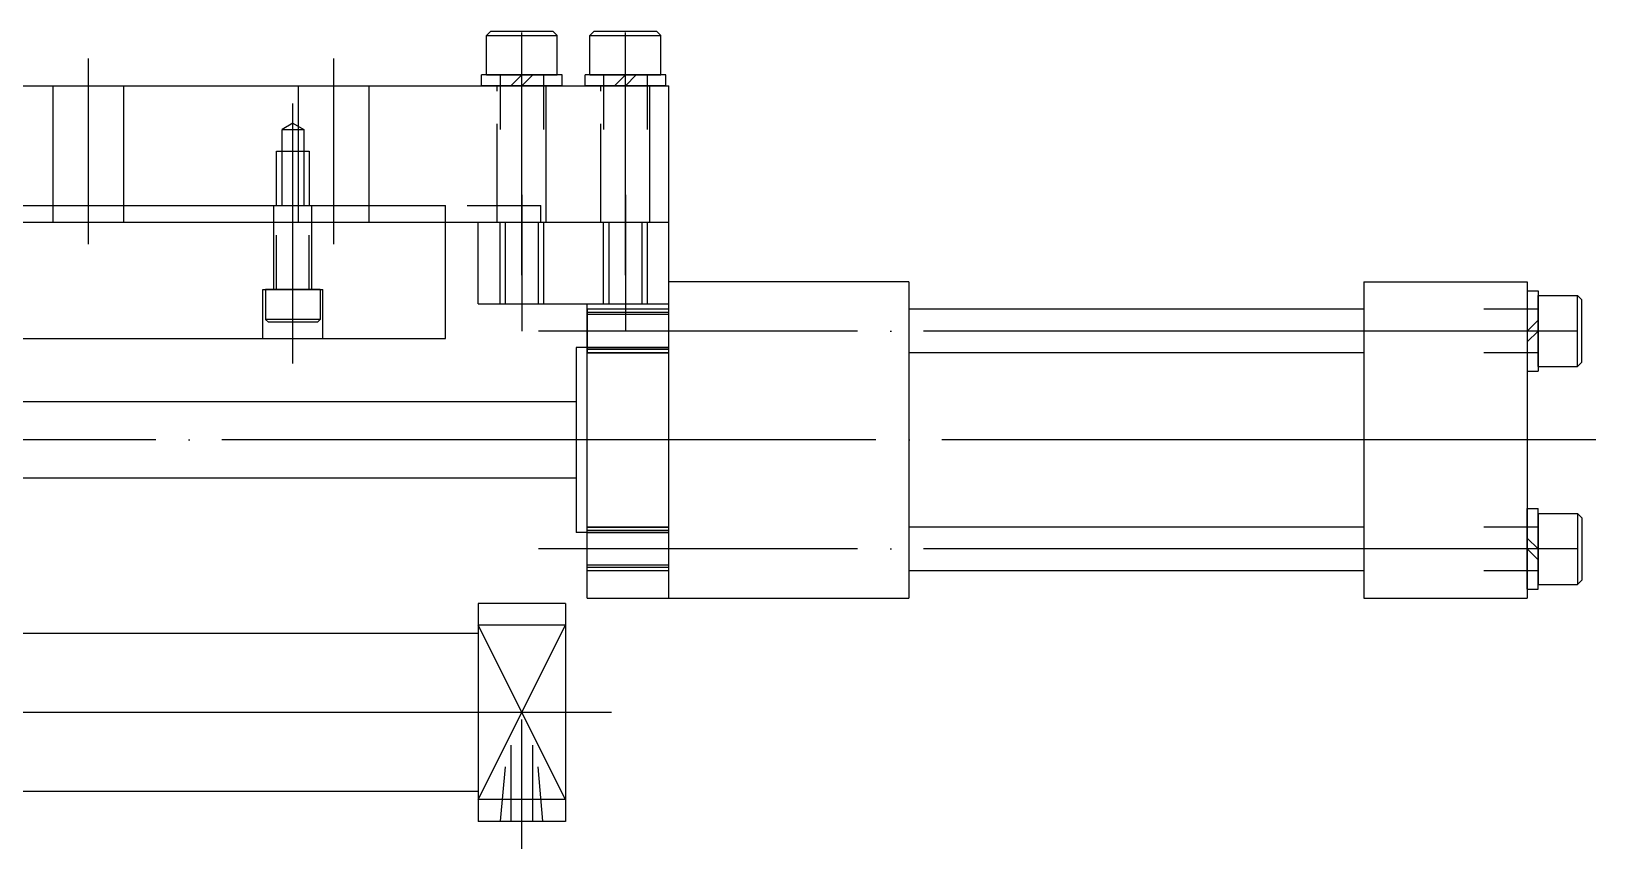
# Model space of a CAD drawing. Extents: x 109 to 2360, y -4282 to -2220.
# Drawn here: x 1027.4 to 1314.4, y -3538.2 to -3388.2 of the extents above; entities that cross this region are included whole.
import ezdxf

# ---------------------------------------------------------------- set-up
doc = ezdxf.new("R2010")
doc.units = 0
doc.header["$LTSCALE"] = 6
doc.header["$MEASUREMENT"] = 0
doc.linetypes.add('CENTER', pattern=[22, 20, -1, 0, -1])
doc.linetypes.add('DASHED', pattern=[4, 3, -1])
for name, color, linetype in [('081083', 110, 'CONTINUOUS'), ('086021A', 2, 'CONTINUOUS'), ('086023', 10, 'CONTINUOUS'), ('244008C', 1, 'CONTINUOUS'), ('MT080007', 181, 'CONTINUOUS')]:
    doc.layers.add(name, color=color, linetype=linetype)

msp = doc.modelspace()

# ---------------------------------------------------------------- linework, layer by layer
at = {"layer": '081083', "linetype": 'CONTINUOUS'}
for p, q in [((1109.36, -3493.2), (1109.36, -3533.2)), ((1125.36, -3493.2), (1109.36, -3493.2)), ((1125.36, -3493.2), (1125.36, -3533.2)), ((1109.36, -3498.7), (1023.36, -3498.7)), ((1109.36, -3529.2), (1125.36, -3497.2)), ((1125.36, -3529.2), (1109.36, -3497.2)), ((1125.36, -3497.2), (1109.36, -3497.2)), ((1117.36, -3538.2), (1117.36, -3514.48)), ((1119.36, -3533.2), (1119.36, -3519.2)), ((1121.23, -3533.16), (1120.36, -3523.2)), ((1109.36, -3527.7), (1023.36, -3527.7)), ((1125.36, -3529.2), (1109.36, -3529.2)), ((1125.36, -3533.2), (1109.36, -3533.2))]:
    msp.add_line(p, q, dxfattribs=at)
at = {"layer": '081083', "linetype": 'CENTER'}
msp.add_line((1133.82, -3513.2), (923.96, -3513.2), dxfattribs=at)
at = {"layer": '081083', "linetype": 'DASHED'}
for p, q in [((1115.36, -3519.2), (1115.36, -3533.2)), ((1113.48, -3533.16), (1114.36, -3523.2))]:
    msp.add_line(p, q, dxfattribs=at)
at = {"layer": '086021A', "linetype": 'CONTINUOUS'}
for p, q in [((1110.86, -3389), (1111.66, -3388.2)), ((1110.86, -3396.2), (1110.86, -3389)), ((1110.86, -3389), (1123.86, -3389)), ((1111.66, -3388.2), (1123.06, -3388.2)), ((1117.36, -3432.98), (1117.36, -3388.42)), ((1123.86, -3389), (1123.06, -3388.2)), ((1123.86, -3396.2), (1123.86, -3389)), ((1129.86, -3389), (1130.66, -3388.2)), ((1129.86, -3396.2), (1129.86, -3389)), ((1129.86, -3389), (1142.86, -3389)), ((1130.66, -3388.2), (1142.06, -3388.2)), ((1136.36, -3432.98), (1136.36, -3388.42)), ((1142.86, -3389), (1142.06, -3388.2)), ((1142.86, -3396.2), (1142.86, -3389)), ((1037.86, -3427.26), (1037.86, -3393.2)), ((1082.86, -3427.26), (1082.86, -3393.2)), ((867.36, -3398.2), (1144.36, -3398.2)), ((1031.36, -3423.2), (1031.36, -3398.2)), ((1044.36, -3423.2), (1044.36, -3398.2)), ((1076.36, -3423.2), (1076.36, -3398.2)), ((1089.36, -3423.2), (1089.36, -3398.2)), ((1109.96, -3398.2), (1109.96, -3396.2)), ((1124.76, -3396.2), (1109.96, -3396.2)), ((1124.76, -3398.2), (1109.96, -3398.2)), ((1110.86, -3396.2), (1123.86, -3396.2)), ((1113.36, -3396.2), (1113.36, -3406.2)), ((1117.36, -3396.2), (1115.36, -3398.2)), ((1119.36, -3396.2), (1117.36, -3398.2)), ((1121.36, -3396.2), (1121.36, -3406.2)), ((1121.86, -3423.2), (1121.86, -3398.2)), ((1124.76, -3398.2), (1124.76, -3396.2)), ((1128.96, -3398.2), (1128.96, -3396.2)), ((1143.76, -3396.2), (1128.96, -3396.2)), ((1143.76, -3398.2), (1128.96, -3398.2)), ((1129.86, -3396.2), (1142.86, -3396.2)), ((1132.36, -3396.2), (1132.36, -3406.2)), ((1136.36, -3396.2), (1134.36, -3398.2)), ((1138.36, -3396.2), (1136.36, -3398.2)), ((1140.36, -3396.2), (1140.36, -3406.2)), ((1140.86, -3423.2), (1140.86, -3398.2)), ((1143.76, -3398.2), (1143.76, -3396.2)), ((1144.36, -3423.2), (1144.36, -3398.2)), ((1075.36, -3425.2), (1075.36, -3401.48)), ((1073.36, -3420.2), (1073.36, -3406.2)), ((1073.36, -3406.2), (1077.36, -3406.2)), ((1075.36, -3405.05), (1077.36, -3406.2)), ((1077.36, -3406.2), (1077.36, -3420.2)), ((1072.36, -3420.2), (1072.36, -3410.2)), ((1072.36, -3410.2), (1078.36, -3410.2)), ((1078.36, -3410.2), (1078.36, -3420.2)), ((1120.86, -3423.2), (1120.86, -3420.2)), ((867.36, -3423.2), (1144.36, -3423.2))]:
    msp.add_line(p, q, dxfattribs=at)
at = {"layer": '086021A', "linetype": 'DASHED'}
for p, q in [((1112.86, -3423.2), (1112.86, -3398.2)), ((1131.86, -3423.2), (1131.86, -3398.2)), ((1075.36, -3405.05), (1073.36, -3406.2)), ((867.36, -3420.2), (1120.86, -3420.2))]:
    msp.add_line(p, q, dxfattribs=at)
at = {"layer": '086023', "linetype": 'CONTINUOUS'}
for p, q in [((1117.36, -3418.2), (1117.36, -3443.2)), ((1136.36, -3418.2), (1136.36, -3443.2)), ((1109.36, -3423.2), (1144.36, -3423.2)), ((1109.36, -3438.2), (1109.36, -3423.2)), ((1113.36, -3438.2), (1113.36, -3423.2)), ((1114.36, -3438.2), (1114.36, -3423.2)), ((1120.36, -3423.2), (1120.36, -3438.2)), ((1121.36, -3423.2), (1121.36, -3438.2)), ((1132.36, -3438.2), (1132.36, -3423.2)), ((1133.36, -3438.2), (1133.36, -3423.2)), ((1139.36, -3423.2), (1139.36, -3438.2)), ((1140.36, -3423.2), (1140.36, -3438.2)), ((1144.36, -3492.2), (1144.36, -3423.2)), ((1109.36, -3438.2), (1144.36, -3438.2)), ((1129.36, -3492.2), (1129.36, -3438.2)), ((1144.36, -3440.2), (1129.36, -3440.2)), ((1129.36, -3446.2), (1144.36, -3446.2)), ((1129.36, -3479.2), (1144.36, -3479.2)), ((1129.36, -3480.2), (1144.36, -3480.2)), ((1150.43, -3483.2), (1120.43, -3483.2)), ((1144.36, -3486.2), (1129.36, -3486.2)), ((1144.36, -3487.2), (1129.36, -3487.2)), ((1129.36, -3492.2), (1144.36, -3492.2))]:
    msp.add_line(p, q, dxfattribs=at)
at = {"layer": '086023', "linetype": 'DASHED'}
for p, q in [((1144.36, -3439.2), (1129.36, -3439.2)), ((1129.36, -3447.2), (1144.36, -3447.2))]:
    msp.add_line(p, q, dxfattribs=at)
at = {"layer": '086023', "linetype": 'CENTER'}
msp.add_line((1150.43, -3443.2), (1120.43, -3443.2), dxfattribs=at)
at = {"layer": '244008C', "linetype": 'CENTER'}
msp.add_line((1075.36, -3449.15), (1075.36, -3415.8), dxfattribs=at)
at = {"layer": '244008C', "linetype": 'CONTINUOUS'}
for p, q in [((867.36, -3420.2), (1103.36, -3420.2)), ((1078.86, -3435.6), (1078.86, -3420.2)), ((1103.36, -3444.6), (1103.36, -3420.2)), ((1072.36, -3435.6), (1072.36, -3425.6)), ((1078.36, -3435.6), (1078.36, -3425.6)), ((1069.86, -3444.6), (1069.86, -3435.6)), ((1070.36, -3435.6), (1070.36, -3441.1)), ((1080.36, -3435.6), (1070.36, -3435.6)), ((1080.36, -3435.6), (1080.36, -3441.1)), ((1070.36, -3441.1), (1070.86, -3441.6)), ((1080.36, -3441.1), (1070.36, -3441.1)), ((1079.86, -3441.6), (1070.86, -3441.6)), ((1080.36, -3441.1), (1079.86, -3441.6)), ((867.36, -3444.6), (1103.36, -3444.6))]:
    msp.add_line(p, q, dxfattribs=at)
at = {"layer": '244008C', "linetype": 'DASHED'}
for p, q in [((1071.86, -3435.6), (1071.86, -3420.2)), ((1069.86, -3435.6), (1080.86, -3435.6)), ((1080.86, -3444.6), (1080.86, -3435.6))]:
    msp.add_line(p, q, dxfattribs=at)
at = {"layer": 'MT080007', "linetype": 'CONTINUOUS'}
for p, q in [((1144.36, -3492.2), (1144.36, -3434.2)), ((1188.36, -3434.2), (1144.36, -3434.2)), ((1188.36, -3434.2), (1188.36, -3492.2)), ((1271.85, -3434.2), (1271.85, -3492.2)), ((1271.85, -3434.2), (1301.85, -3434.2)), ((1301.85, -3434.2), (1301.85, -3492.2)), ((1301.85, -3435.8), (1301.85, -3450.6)), ((1301.85, -3435.8), (1303.85, -3435.8)), ((1303.85, -3435.8), (1303.85, -3450.6)), ((1303.85, -3449.7), (1303.85, -3436.7)), ((1303.85, -3436.7), (1311.05, -3436.7)), ((1311.05, -3436.7), (1311.85, -3437.5)), ((1311.05, -3449.7), (1311.05, -3436.7)), ((1311.85, -3448.9), (1311.85, -3437.5)), ((1129.36, -3439.2), (1129.36, -3447.2)), ((1144.36, -3439.2), (1129.36, -3439.2)), ((1144.36, -3439.83), (1129.36, -3439.83)), ((1271.85, -3439.2), (1188.36, -3439.2)), ((1303.85, -3439.2), (1293.85, -3439.2)), ((1303.85, -3441.2), (1301.85, -3443.2)), ((1303.85, -3443.2), (1301.85, -3445.2)), ((1127.36, -3446.2), (1127.36, -3480.2)), ((1144.36, -3446.2), (1127.36, -3446.2)), ((1144.36, -3447.2), (1129.36, -3447.2)), ((1271.85, -3447.2), (1188.36, -3447.2)), ((1303.85, -3447.2), (1293.85, -3447.2)), ((1303.85, -3449.7), (1311.05, -3449.7)), ((1311.05, -3449.7), (1311.85, -3448.9)), ((1301.85, -3450.6), (1303.85, -3450.6)), ((1127.36, -3456.2), (965.36, -3456.2)), ((1127.36, -3470.2), (965.36, -3470.2)), ((1301.85, -3490.6), (1301.85, -3475.8)), ((1301.85, -3475.8), (1303.85, -3475.8)), ((1303.85, -3490.6), (1303.85, -3475.8)), ((1303.85, -3476.7), (1303.85, -3489.7)), ((1303.85, -3476.7), (1311.05, -3476.7)), ((1311.05, -3476.7), (1311.05, -3489.7)), ((1311.05, -3476.7), (1311.85, -3477.5)), ((1311.85, -3477.5), (1311.85, -3488.9)), ((1144.36, -3480.2), (1127.36, -3480.2)), ((1129.36, -3487.2), (1129.36, -3479.2)), ((1144.36, -3479.2), (1129.36, -3479.2)), ((1271.85, -3479.2), (1188.36, -3479.2)), ((1303.85, -3479.2), (1293.85, -3479.2)), ((1303.85, -3483.2), (1301.85, -3481.2)), ((1303.85, -3485.2), (1301.85, -3483.2)), ((1144.36, -3486.58), (1129.36, -3486.58)), ((1144.36, -3487.2), (1129.36, -3487.2)), ((1271.85, -3487.2), (1188.36, -3487.2)), ((1303.85, -3487.2), (1293.85, -3487.2)), ((1303.85, -3489.7), (1311.05, -3489.7)), ((1311.05, -3489.7), (1311.85, -3488.9)), ((1144.36, -3492.2), (1188.36, -3492.2)), ((1271.85, -3492.2), (1301.85, -3492.2)), ((1301.85, -3490.6), (1303.85, -3490.6))]:
    msp.add_line(p, q, dxfattribs=at)
at = {"layer": 'MT080007', "linetype": 'CENTER'}
for p, q in [((1311.05, -3443.2), (1123.16, -3443.2)), ((1314.41, -3463.2), (924.16, -3463.2)), ((1311.05, -3483.2), (1123.16, -3483.2))]:
    msp.add_line(p, q, dxfattribs=at)
at = {"layer": 'MT080007'}
for p, q in [((1144.36, -3446.58), (1129.36, -3446.58)), ((1144.36, -3479.83), (1129.36, -3479.83))]:
    msp.add_line(p, q, dxfattribs=at)

doc.saveas('drawing.dxf')
